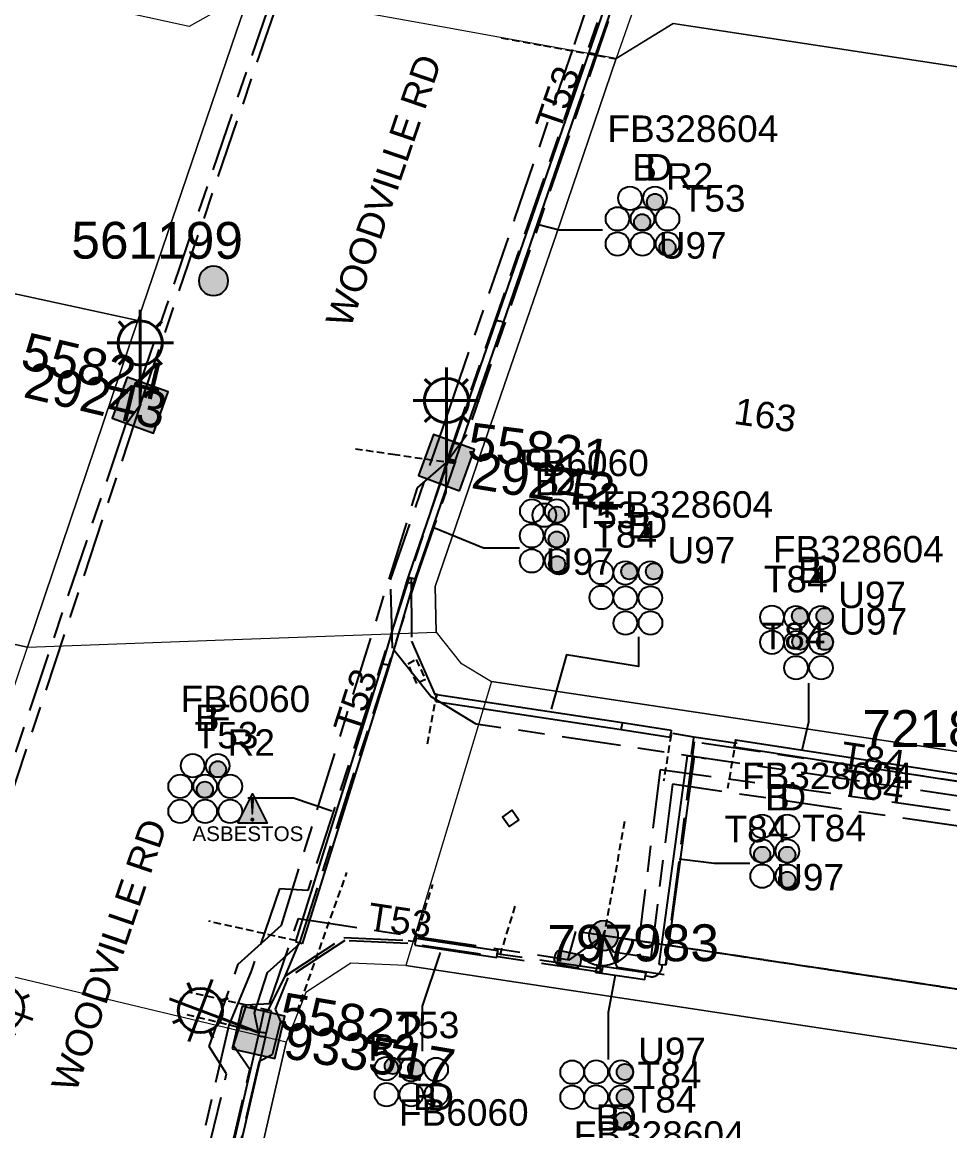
# Model space of a CAD drawing. Header units: metres. Extents: x 314484 to 315473, y 6253544 to 6254134.
# Drawn here: x 314874.9 to 314937.9, y 6253779.6 to 6253854.9 of the extents above; entities that cross this region are included whole.
import ezdxf
from ezdxf.enums import TextEntityAlignment as Align

# ---------------------------------------------------------------- set-up
doc = ezdxf.new("R2010")
doc.units = ezdxf.units.M
for name, pattern in [('Cable Exist OH', [1, 1, 0]), ('Cable Exist UG', [8.2, 4, -1.2, 1.8, -1.2]), ('DASHED', [0.75, 0.5, -0.25])]:
    doc.linetypes.add(name, pattern=pattern)
doc.layers.get('0').update_dxf_attribs({"color": 6})
doc.layers.add('Cadastre Land Parcels_SP_EXT', color=9, linetype='Continuous', lineweight=5)
doc.layers.add('Cadastre Roads_SP_EXT', color=9, linetype='Continuous', lineweight=5)
for name, color, linetype in [('Duct_SP_EXT', 7, 'Continuous'), ('Equip_HV_EXT', 7, 'Continuous'), ('Equip_LV_EXT', 7, 'Continuous'), ('Equip_SP_SL_EXT', 7, 'Continuous'), ('Mains_HV_EXT', 7, 'Continuous'), ('Mains_LV_EXT', 7, 'Continuous'), ('Mains_SL_EXT', 7, 'Continuous'), ('Services_SP_EXT', 7, 'Continuous'), ('SupportsOH_SP_TR_HV_LV_SL_EXT', 7, 'Continuous'), ('SupportsUG_SP_LV_SL_EXT', 7, 'Continuous'), ('Trench_SP_EXT', 7, 'Continuous')]:
    doc.layers.add(name, color=color, linetype=linetype)
doc.layers.add('UNKNOWN_FEATURES', color=1, linetype='DASHED', plot=False)
doc.styles.add('COLUMN_LABEL', font='arial.ttf')
doc.styles.add('iecARIAL', font='arial.ttf', dxfattribs={"height": 2})
doc.styles.add('iecNAME', font='times.ttf')
doc.styles.add('POLE_LABEL', font='arial.ttf')
doc.styles.get("Standard").update_dxf_attribs({"font": 'arial.ttf'})
doc.styles.add('SWITCH_LABEL', font='arial.ttf', dxfattribs={"height": 2.5})

# ---------------------------------------------------------------- blocks, each defined once
blk = doc.blocks.new('COLUMN_EXT')
blk.add_hatch(color=256).paths.add_polyline_path([(-1.485, 1.485), (-1.485, -1.485), (1.485, -1.485), (1.485, 1.485)])
blk.add_lwpolyline([(-1.485, -1.485), (1.485, -1.485), (1.485, 1.485), (-1.485, 1.485)], close=True)
for tag, height, style, flags, p in [('ASSET_NUM', 2.5, 'COLUMN_LABEL', 8, (2, 2)), ('STRUCTURE_PLANT_NUMBER', 0.2, 'POLE_LABEL', 9, (1.813, 0.031)), ('STREET_CODE', 0.2, 'COLUMN_LABEL', 9, (1.813, -0.2))]:
    blk.add_attdef(tag, text='', height=height, dxfattribs=dict(style=style, flags=flags)).set_placement(p, align=Align.MIDDLE_LEFT)
at = {"flags": 9}
for tag, p in [('OWNED_BY', (1.813, -0.6)), ('STATE', (1.813, -0.8)), ('COLUMN_TYPE', (1.813, -0.4)), ('STREETNAME', (1.813, -1.6)), ('USAGE', (1.813, -1)), ('LEGEND', (1.813, -1.2)), ('LOCATION', (1.813, -1.4)), ('SUBURB', (1.813, -1.8)), ('NOTES', (1.813, -2))]:
    blk.add_attdef(tag, text='', height=0.2, dxfattribs=at).set_placement(p, align=Align.MIDDLE_LEFT)
at = {"flags": 1}
blk.add_attdef('Z', (1.813, -2.351), '', height=0.2, dxfattribs=at)
blk = doc.blocks.new('DUCT_EXT')
blk.add_circle((0, 0.8), 0.8)
at = {"flags": 1}
blk.add_attdef('Z', (0, 0), '', height=0.2, dxfattribs=at)
at = {"flags": 9}
for tag, p in [('DUCT_CODE', (0, 0)), ('XSECT_TYPE', (0, -0.2)), ('STATE', (0, -0.6)), ('FB_REFERENCE', (0, -0.4)), ('NOTES', (0, -0.8))]:
    blk.add_attdef(tag, text='', height=0.2, dxfattribs=at).set_placement(p, align=Align.MIDDLE_LEFT)
blk = doc.blocks.new('SL_LANTERN_EXT')
at = {"lineweight": 40}
for p, q in [((0, 1.968), (0, 6.468)), ((-1.459, 5.676), (-1.061, 5.278)), ((1.458, 5.676), (1.06, 5.278)), ((-2.25, 4.218), (2.25, 4.218)), ((-1.459, 2.759), (-1.061, 3.157)), ((1.458, 2.759), (1.06, 3.157)), ((0, 0), (0, 2.721))]:
    blk.add_line(p, q, dxfattribs=at)
blk.add_circle((0, 4.218), 1.5, dxfattribs=at)
at = {"style": 'iecARIAL', "flags": 8}
blk.add_attdef('ASSET_NUM', (1.5, 1.5), '', height=2.5, dxfattribs=at)
for tag, p, height, flags in [('CONSTRUCTED_VOLTAGE', (0.981, -0.653), 0.2, 9), ('CONTROL_TYPE', (0.981, -0.853), 0.2, 9), ('LNUMBER', (2.181, -3.253), 2.5, 8), ('OPERATING_VOLTAGE', (0.981, -1.653), 0.2, 9), ('LANTERN_PURPOSE', (0.981, -1.053), 0.2, 9), ('LANTERN_TYPE', (0.981, -1.253), 0.2, 9), ('NO_PHASES', (0.981, -1.453), 0.2, 9), ('ORIENTATION', (0.981, -1.853), 0.2, 9), ('OWNED_BY', (0.981, -2.053), 0.2, 9), ('STATE', (0.981, -2.253), 0.2, 9), ('USAGE', (0.981, -2.453), 0.2, 9), ('CEXIST', (0.981, -2.653), 0.2, 9), ('CNEW', (0.981, -2.853), 0.2, 9), ('CNUMBER', (0.981, -3.053), 0.2, 9), ('CREMOVE', (0.981, -3.253), 0.2, 9), ('CREPLACE', (0.981, -3.453), 0.2, 9), ('LKINGHEIGHT', (0.981, -3.653), 0.2, 9), ('LBRACKET', (0.981, -3.853), 0.2, 9), ('LBRACKETVOCAB', (0.981, -4.053), 0.2, 9), ('LCATEGORY', (0.981, -4.253), 0.2, 9), ('LCHARGE1', (0.981, -4.453), 0.2, 9), ('LCHARGE1PERCENT', (0.981, -4.653), 0.2, 9), ('LCHARGE2', (0.981, -4.853), 0.2, 9), ('LCHARGE2PERCENT', (0.981, -5.053), 0.2, 9), ('LCHARGE3', (0.981, -5.253), 0.2, 9), ('LCHARGE3PERCENT', (0.981, -5.453), 0.2, 9), ('LEXIST', (0.981, -5.653), 0.2, 9), ('LLAMP', (0.981, -5.853), 0.2, 9), ('LLAMPVOCAB', (0.981, -6.053), 0.2, 9), ('LMAST', (0.981, -6.253), 0.2, 9), ('LMASTVOCAB', (0.981, -6.453), 0.2, 9), ('LNEW', (0.981, -6.653), 0.2, 9), ('LANTNUMBER', (0.981, -6.853), 0.2, 9), ('LOUTREACH', (0.981, -7.253), 0.2, 9), ('LOUTREACHVOCAB', (0.981, -7.453), 0.2, 9), ('LRATECODE', (0.981, -7.653), 0.2, 9), ('LREMOVE', (0.981, -7.853), 0.2, 9), ('LREPLACE', (0.981, -8.053), 0.2, 9), ('LTYPE', (0.981, -8.253), 0.2, 9), ('LTYPEVOCAB', (0.981, -8.453), 0.2, 9), ('LEGEND', (0.981, -8.653), 0.2, 9), ('LOCATION', (0.981, -8.853), 0.2, 9), ('NOTES', (0.981, -9.053), 0.2, 9), ('STREETNAME', (0.981, -9.253), 0.2, 9), ('SUBURB', (0.981, -9.453), 0.2, 1)]:
    blk.add_attdef(tag, p, '', height=height, dxfattribs=dict(flags=flags))
blk = doc.blocks.new('CCP_EXT')
at = {"flags": 9}
for tag, p in [('USAGE', (0, -1.2)), ('LEGEND', (0, -1.4)), ('LIFE_SUPPORT', (0, -1.6)), ('STATE', (0, -1.8)), ('NOTES', (0, -2))]:
    blk.add_attdef(tag, text='', height=0.2, dxfattribs=at).set_placement(p, align=Align.MIDDLE_LEFT)
blk.add_wipeout([(0, 0.566), (0.566, 0), (0, -0.566), (-0.566, 0)])
blk.add_lwpolyline([(-0.566, 0), (0, 0.566), (0.566, 0), (0, -0.566), (-0.566, 0)])
at = {"flags": 1}
blk.add_attdef('Z', (0, 0), '', height=0.2, dxfattribs=at)
at = {"flags": 9}
for tag, p in [('CCP_TYPE', (0, 0)), ('OPERATING_VOLTAGE', (0, -0.6)), ('ORIENTATION', (0, -0.8)), ('CONSTRUCTED_VOLTAGE', (0, -0.2)), ('NO_PHASES', (0, -0.4)), ('OWNED_BY', (0, -1))]:
    blk.add_attdef(tag, text='', height=0.2, dxfattribs=at).set_placement(p, align=Align.MIDDLE_LEFT)
blk = doc.blocks.new('POLE_EXT')
blk.add_hatch(color=256).paths.add_polyline_path([(-1, 0, 1), (1, 0, 1)])
blk.add_lwpolyline([(-1, 0, 1), (1, 0, 1)], format="xyb", close=True)
for tag, height, flags, p in [('pNumber', 2.5, 8, (-17.84, 2.067)), ('OWNED_BY', 0.2, 9, (1.355, -0.4)), ('SPECIAL_USE', 0.2, 9, (1.355, -0.8)), ('PARENT', 0.2, 9, (1.355, -0.6)), ('cLV', 0.2, 9, (1.355, -1.4)), ('STATE', 0.2, 9, (1.355, -1)), ('hDepth', 0.2, 9, (1.355, -1.6)), ('USAGE', 0.2, 9, (1.355, -1.2)), ('cHV', 0.2, 9, (1.355, -2)), ('hDia', 0.2, 9, (1.355, -1.8)), ('LBRACKET', 0.2, 9, (1.355, -2.2)), ('LExisting', 0.2, 9, (1.355, -2.4)), ('LANTNUMBER', 0.2, 9, (1.355, -2.6)), ('LOther', 0.2, 9, (1.355, -2.8)), ('LRemove', 0.2, 9, (1.355, -3)), ('cLinedev', 0.2, 9, (1.355, -3.4)), ('pExisting', 0.2, 9, (1.355, -3.8)), ('LEGEND', 0.2, 9, (1.355, -3.2)), ('LOCATION', 0.2, 9, (1.355, -3.6)), ('pFooting', 0.2, 9, (1.355, -4.4)), ('pNew', 0.2, 9, (1.355, -4.6)), ('PFNUMBER', 0.2, 9, (1.355, -4)), ('NEWPFNUMBER', 0.2, 9, (1.355, -4.2)), ('pRelocate', 0.2, 9, (1.355, -5)), ('pRemove', 0.2, 9, (1.355, -5.2)), ('cspan', 0.2, 9, (1.355, -6)), ('pReplace', 0.2, 9, (1.355, -5.4)), ('pStay', 0.2, 9, (1.355, -5.6)), ('pType', 0.2, 9, (1.355, -5.8)), ('STREETNAME', 0.2, 9, (1.355, -6.2)), ('SUBURB', 0.2, 9, (1.355, -6.4)), ('NOTES', 0.2, 9, (1.355, -6.6)), ('MAINTAINED_BY', 0.2, 9, (1.355, -6.814)), ('OPERATED_BY', 0.2, 9, (1.355, -7.014))]:
    blk.add_attdef(tag, text='', height=height, dxfattribs=dict(flags=flags)).set_placement(p, align=Align.MIDDLE_LEFT)
at = {"style": 'POLE_LABEL'}
for tag, height, flags, p in [('ASSET_NUM', 2.5, 8, (2, 2)), ('STRUCTURE_PLANT_NUMBER', 0.2, 9, (1.355, 0.028)), ('STREET_CODE', 0.2, 9, (1.355, -0.2))]:
    blk.add_attdef(tag, text='', height=height, dxfattribs=dict(at, flags=flags)).set_placement(p, align=Align.MIDDLE_LEFT)
at = {"flags": 1}
blk.add_attdef('Z', (1.355, -7.328), '', height=0.2, dxfattribs=at)
blk = doc.blocks.new('LV_STJ_EXT')
h = blk.add_hatch(color=256)
edge = h.paths.add_edge_path()
edge.add_ellipse((-0.586, 0.131), major_axis=(0.226, 0.226), ratio=1, start_angle=44.99996, end_angle=135)
edge.add_line((-0.906, 0.131), (-0.906, -0.131))
edge.add_ellipse((-0.586, -0.131), major_axis=(0.226, 0.226), ratio=1, start_angle=134.99996, end_angle=225)
edge.add_line((-0.586, -0.451), (0.586, -0.451))
edge.add_ellipse((0.586, -0.131), major_axis=(-0.226, 0.226), ratio=1, start_angle=134.99996, end_angle=225)
edge.add_line((0.906, -0.131), (0.906, 0.131))
edge.add_ellipse((0.586, 0.131), major_axis=(-0.226, 0.226), ratio=1, start_angle=224.99996, end_angle=315)
edge.add_line((0.586, 0.451), (-0.586, 0.451))
blk.add_lwpolyline([(-0.906, 0.131), (-0.906, -0.131, 0.414214), (-0.586, -0.451), (0.586, -0.451, 0.414214), (0.906, -0.131), (0.906, 0.131, 0.414214), (0.586, 0.451), (-0.586, 0.451, 0.414214)], format="xyb", close=True)
at = {"flags": 1}
blk.add_attdef('Z', (0, 0), '', height=0.2, dxfattribs=at)
at = {"flags": 9}
for tag, p in [('ORIENTATION', (0, 0)), ('USAGE', (0, -0.2)), ('LEGEND', (0, -0.4)), ('NOTES', (0, -0.6))]:
    blk.add_attdef(tag, text='', height=0.2, dxfattribs=at).set_placement(p, align=Align.MIDDLE_LEFT)
blk = doc.blocks.new('WARNING_FEATURE_EXT')
h = blk.add_hatch(color=2)
h.dxf.hatch_style = 1
h.paths.add_polyline_path([(0.001, 1.995), (-0.994, -0.001), (0.997, -0.001)])
at = {"color": 18, "true_color": 0x000000}
blk.add_lwpolyline([(-0.994, -0.001), (0.001, 1.995), (0.997, -0.001)], close=True, dxfattribs=at)
at = {"color": 18, "true_color": 0x000000, "insert": (0.001, 0.872), "char_height": 1.5, "attachment_point": 5, "line_spacing_factor": 1.5, "style": 'iecNAME'}
blk.add_mtext_dynamic_manual_height_columns('!', width=1.5, gutter_width=4, heights=[0], dxfattribs=at)
at = {"color": 2, "flags": 1}
for tag, p in [('STATE', (1.191, 2.008)), ('HAZMAT_ID', (1.191, 0.723))]:
    blk.add_attdef(tag, p, '', height=0.8, dxfattribs=at)
at = {"color": 2}
blk.add_attdef('WARNING_TYPE', text='', height=1, dxfattribs=at).set_placement((-4.067, -1.217), (4.875, -1.217), align=Align.ALIGNED)
at = {"color": 2, "flags": 1}
blk.add_attdef('WARNING_DESC', text='', height=0.8, dxfattribs=at).set_placement((1.191, -0.562), align=Align.MIDDLE_CENTER)
blk = doc.blocks.new('SWG_HOLEC_SU_EXT')
blk.add_line((1.8, -2), (5.8, -2))
for points in [[(1.8, -0.8, 1), (1.8, 0.8, 1)], [(5.8, -0.8, 1), (5.8, 0.8, 1)]]:
    blk.add_lwpolyline(points, format="xyb", close=True)
for points in [[(1, 0), (0, 0)], [(6.6, 0), (7.6, 0)]]:
    blk.add_lwpolyline(points)
at = {"style": 'SWITCH_LABEL', "flags": 8}
blk.add_attdef('ASSET_NUM', text='', height=2.5, rotation=179.95437, dxfattribs=at).set_placement((-2.4, 0), align=Align.MIDDLE_LEFT)
at = {"flags": 1}
blk.add_attdef('Z', (0, 0), '', height=0.2, dxfattribs=at)
at = {"flags": 9}
for tag, p in [('ACTUAL_STATUS', (0, -0.4)), ('CONSTRUCTED_VOLTAGE', (0, -0.6)), ('NO_PHASES', (0, -0.8)), ('OPERATING_VOLTAGE', (0, -1)), ('ORIENTATION', (0, -1.2)), ('OWNED_BY', (0, -1.4)), ('PARENT', (0, -1.6)), ('STATE', (0, -1.8)), ('SWITCH_TYPE', (0, -2)), ('USAGE', (0, -2.2)), ('STREETNAME', (0, -2.6)), ('SUBURB', (0, -2.8)), ('LOCATION', (0, -2.4)), ('NOTES', (0, -3))]:
    blk.add_attdef(tag, text='', height=0.2, dxfattribs=at).set_placement(p, align=Align.MIDDLE_LEFT)
at = {"style": 'SWITCH_LABEL', "flags": 9}
blk.add_attdef('STREET_CODE', text='', height=0.2, dxfattribs=at).set_placement((0, -0.2), align=Align.MIDDLE_LEFT)
blk = doc.blocks.new('CABLE_LARGE_EXT')
h = blk.add_hatch(color=256)
edge = h.paths.add_edge_path()
edge.add_arc((0, 0.55), 0.55, 0, 360)
blk.add_circle((0, 0.55), 0.55)
at = {"flags": 1}
blk.add_attdef('Z', (0, 0), '', height=0.2, dxfattribs=at)
at = {"flags": 9}
for tag, p in [('COND_CODE', (0, 0)), ('XSECT_SIZE', (0, -0.6)), ('STATE', (0, -0.4)), ('FB_REFERENCE', (0, -0.2)), ('NOTES', (0, -0.8))]:
    blk.add_attdef(tag, text='', height=0.2, dxfattribs=at).set_placement(p, align=Align.MIDDLE_LEFT)

msp = doc.modelspace()

# ---------------------------------------------------------------- linework, layer by layer
at = {"layer": 'Cadastre Land Parcels_SP_EXT', "linetype": 'Continuous'}
msp.add_lwpolyline([(314821.468, 6253847.936), (314882.73, 6253834.62), (314889.415, 6253854.211), (314890.333, 6253856.927), (314886.226, 6253854.585), (314832.46, 6253866.323), (314747.022, 6253885.007)], dxfattribs=at)
for points in [[(314951.027, 6253819.302), (314953.4, 6253834.186), (314955.792, 6253849.203), (314919.072, 6253854.786), (314915.217, 6253852.41), (314911.153, 6253840.507), (314906.046, 6253825.693), (314902.911, 6253816.561), (314902.99, 6253813.462), (314904.638, 6253811.381), (314906.749, 6253810.108), (314948.586, 6253803.819), (314951.027, 6253819.302)], [(314882.73, 6253834.62), (314821.468, 6253847.936), (314816.496, 6253825.11), (314875.244, 6253812.453), (314882.73, 6253834.62)], [(314875.244, 6253812.453), (314816.496, 6253825.11), (314811.456, 6253802.13), (314867.63, 6253790.007), (314868.157, 6253791.519), (314875.244, 6253812.453)], [(314900.923, 6253790.837), (314897.202, 6253791.004), (314894.149, 6253789.011), (314892.815, 6253785.623), (314892.813, 6253785.616), (314889.821, 6253772.689), (314886.212, 6253757.108), (314959.59, 6253746.131), (314961.719, 6253761.98), (314964.291, 6253781.256), (314900.923, 6253790.837)]]:
    msp.add_lwpolyline(points, close=True, dxfattribs=at)
at = {"layer": 'Cadastre Roads_SP_EXT', "linetype": 'Continuous'}
msp.add_lwpolyline([(315062.67, 6253853.481), (315050.246, 6253855.357), (315047.632, 6253855.753), (315032.697, 6253858.009), (315017.937, 6253860.24), (315001.462, 6253862.73), (314984.7, 6253865.262), (314971.231, 6253867.307), (314971.231, 6253867.307), (314922.941, 6253874.587), (314918.979, 6253863.21), (314915.217, 6253852.41), (314919.072, 6253854.786), (314955.792, 6253849.203), (314969.31, 6253847.16), (314982.86, 6253845.118), (314998.115, 6253842.828), (315013.04, 6253840.581), (315028.096, 6253838.34), (315043.17, 6253836.075), (315050.645, 6253834.934), (315058.25, 6253833.773), (315072.987, 6253831.578)], dxfattribs=at)
for points in [[(314889.206, 6253812.961), (314902.99, 6253813.462), (314902.911, 6253816.561), (314906.046, 6253825.693), (314911.153, 6253840.507), (314915.217, 6253852.41), (314903.477, 6253854.541), (314890.333, 6253856.927), (314889.415, 6253854.211), (314882.73, 6253834.62), (314875.244, 6253812.453), (314889.206, 6253812.961)], [(314875.015, 6253771.901), (314889.821, 6253772.689), (314892.813, 6253785.616), (314892.815, 6253785.623), (314880.697, 6253788.521), (314868.157, 6253791.519), (314867.63, 6253790.007), (314861.254, 6253771.168), (314875.015, 6253771.901)]]:
    msp.add_lwpolyline(points, close=True, dxfattribs=at)
at = {"layer": 'Duct_SP_EXT'}
for p, q in [((314913.382, 6253852.836), (314918.235, 6253866.866)), ((314913.836, 6253852.679), (314918.689, 6253866.709)), ((314907.095, 6253834.661), (314913.382, 6253852.836)), ((314907.549, 6253834.504), (314913.836, 6253852.679)), ((314913.382, 6253852.836), (314913.609, 6253852.758)), ((314913.382, 6253852.836), (314913.609, 6253852.758)), ((314913.836, 6253852.679), (314913.609, 6253852.758)), ((314913.836, 6253852.679), (314913.609, 6253852.758)), ((314904.212, 6253826.324), (314907.095, 6253834.661)), ((314904.665, 6253826.168), (314907.549, 6253834.504)), ((314907.095, 6253834.661), (314907.322, 6253834.582)), ((314907.549, 6253834.504), (314907.322, 6253834.582)), ((314903.812, 6253825.159), (314904.212, 6253826.324)), ((314904.212, 6253826.324), (314904.439, 6253826.246)), ((314904.665, 6253826.168), (314904.439, 6253826.246)), ((314904.266, 6253825.004), (314904.665, 6253826.168)), ((314903.844, 6253825.253), (314901.084, 6253817.215)), ((314904.298, 6253825.098), (314901.538, 6253817.059)), ((314903.812, 6253825.159), (314904.039, 6253825.081)), ((314903.844, 6253825.253), (314904.071, 6253825.176)), ((314904.266, 6253825.004), (314904.039, 6253825.081)), ((314904.298, 6253825.098), (314904.071, 6253825.176)), ((314901.084, 6253817.215), (314900.975, 6253816.896)), ((314901.084, 6253817.215), (314901.311, 6253817.137)), ((314901.084, 6253817.215), (314901.311, 6253817.137)), ((314900.975, 6253816.896), (314899.339, 6253811.349)), ((314901.432, 6253816.751), (314899.798, 6253811.209)), ((314900.975, 6253816.896), (314901.204, 6253816.824)), ((314901.432, 6253816.751), (314901.204, 6253816.824)), ((314901.538, 6253817.059), (314901.311, 6253817.137)), ((314901.538, 6253817.059), (314901.311, 6253817.137)), ((314901.538, 6253817.059), (314901.432, 6253816.751)), ((314899.339, 6253811.349), (314893.437, 6253792.459)), ((314899.798, 6253811.209), (314893.895, 6253792.316)), ((314899.339, 6253811.349), (314899.568, 6253811.279)), ((314899.798, 6253811.209), (314899.568, 6253811.279)), ((314902.963, 6253808.764), (314902.999, 6253809.001)), ((314903.035, 6253809.238), (314902.999, 6253809.001)), ((314903.035, 6253809.238), (314915.624, 6253807.327)), ((314902.963, 6253808.764), (314915.552, 6253806.853)), ((314915.552, 6253806.853), (314915.588, 6253807.09)), ((314915.552, 6253806.853), (314918.878, 6253806.348)), ((314915.624, 6253807.327), (314915.588, 6253807.09)), ((314915.624, 6253807.327), (314918.95, 6253806.822)), ((314918.95, 6253806.822), (314918.914, 6253806.585)), ((314918.878, 6253806.348), (314918.914, 6253806.585)), ((314923.232, 6253805.687), (314923.269, 6253805.924)), ((314923.306, 6253806.161), (314923.269, 6253805.924)), ((314923.306, 6253806.161), (314942.124, 6253803.254)), ((314923.232, 6253805.687), (314942.051, 6253802.779)), ((314920.03, 6253805.081), (314918.1, 6253790.917)), ((314920.506, 6253805.017), (314918.575, 6253790.852)), ((314920.03, 6253805.081), (314920.268, 6253805.049)), ((314920.506, 6253805.017), (314920.268, 6253805.049)), ((314893.437, 6253792.459), (314893.666, 6253792.387)), ((314893.895, 6253792.316), (314893.666, 6253792.387)), ((314901.56, 6253792.217), (314901.596, 6253792.454)), ((314901.632, 6253792.692), (314901.596, 6253792.454)), ((314901.632, 6253792.692), (314907.17, 6253791.855)), ((314901.56, 6253792.217), (314907.098, 6253791.38)), ((314907.098, 6253791.38), (314907.134, 6253791.617)), ((314907.17, 6253791.855), (314907.134, 6253791.617)), ((314913.908, 6253790.817), (314913.873, 6253790.579)), ((314914.29, 6253790.761), (314913.908, 6253790.817)), ((314918.1, 6253790.917), (314918.338, 6253790.885)), ((314918.575, 6253790.852), (314918.338, 6253790.885)), ((314913.838, 6253790.342), (314913.873, 6253790.579)), ((314914.221, 6253790.286), (314913.838, 6253790.342)), ((314914.221, 6253790.286), (314914.255, 6253790.524)), ((314917.146, 6253789.861), (314914.221, 6253790.286)), ((314914.29, 6253790.761), (314914.255, 6253790.524)), ((314917.215, 6253790.336), (314914.29, 6253790.761)), ((314917.146, 6253789.861), (314917.181, 6253790.098)), ((314917.215, 6253790.336), (314917.181, 6253790.098)), ((314890.989, 6253786.337), (314891.342, 6253787.863)), ((314891.342, 6253787.863), (314891.576, 6253787.809)), ((314891.81, 6253787.755), (314891.576, 6253787.809)), ((314891.457, 6253786.229), (314891.81, 6253787.755)), ((314890.925, 6253786.061), (314890.989, 6253786.337)), ((314890.989, 6253786.337), (314891.223, 6253786.283)), ((314890.989, 6253786.337), (314891.223, 6253786.283)), ((314887.931, 6253773.127), (314890.925, 6253786.061)), ((314888.399, 6253773.018), (314891.393, 6253785.952)), ((314890.925, 6253786.061), (314891.159, 6253786.006)), ((314891.393, 6253785.952), (314891.159, 6253786.006)), ((314891.457, 6253786.229), (314891.223, 6253786.283)), ((314891.457, 6253786.229), (314891.223, 6253786.283)), ((314891.393, 6253785.952), (314891.457, 6253786.229))]:
    msp.add_line(p, q, dxfattribs=at)
for points in [[(314914.279, 6253840.771), (314911.347, 6253840.774), (314910.03, 6253841.092)], [(314908.637, 6253819.173), (314906.21, 6253819.173), (314902.836, 6253820.55)], [(314916.724, 6253813.148), (314916.724, 6253811.131), (314911.827, 6253811.939), (314910.788, 6253808.229)], [(314928.26, 6253810.014), (314928.26, 6253807.352), (314927.813, 6253805.429)], [(314890.214, 6253802.222), (314893.297, 6253802.222), (314895.898, 6253801.334)], [(314924.286, 6253797.767), (314921.86, 6253797.767), (314919.487, 6253798.054)], [(314902.051, 6253785.017), (314902.051, 6253788.072), (314903.291, 6253791.724)], [(314914.683, 6253784.459), (314914.683, 6253787.668), (314915.153, 6253790.2)]]:
    msp.add_lwpolyline(points, dxfattribs=at)
at = {"layer": 'Mains_HV_EXT', "linetype": 'Cable Exist UG'}
for points in [[(314940.716, 6253802.001), (314939.826, 6253802.134), (314939.826, 6253802.134), (314905.712, 6253807.23), (314902.623, 6253809.093), (314900.016, 6253812.385), (314899.898, 6253817.024), (314903.209, 6253826.667), (314903.912, 6253828.708), (314903.912, 6253828.708), (314908.314, 6253841.476), (314908.314, 6253841.476), (314912.378, 6253853.379), (314919.696, 6253875.206)], [(314945.169, 6253807.2), (314946.072, 6253805.669), (314946.592, 6253799.195), (314946.592, 6253799.195), (314943.778, 6253799.508), (314943.778, 6253799.508), (314938.615, 6253800.262), (314919.029, 6253803.14), (314917.554, 6253791.357), (314917.554, 6253791.357), (314916.632, 6253791.496), (314916.632, 6253791.496), (314915.016, 6253791.74), (314914.353, 6253792.861)]]:
    msp.add_lwpolyline(points, dxfattribs=at)
at = {"layer": 'Mains_HV_EXT', "linetype": 'Cable Exist OH'}
msp.add_lwpolyline([(314954.627, 6253786.772), (314914.353, 6253792.861)], dxfattribs=at)
at = {"layer": 'Mains_HV_EXT', "linetype": 'Continuous'}
msp.add_lwpolyline([(314915.948, 6253791.637, 0.141295), (314916.303, 6253792.566)], format="xyb", dxfattribs=at)
at = {"layer": 'Mains_LV_EXT', "linetype": 'Cable Exist UG'}
for points in [[(314882.9, 6253828.884), (314892.306, 6253856.442), (314888.247, 6253864.808), (314892.941, 6253878.628)], [(314903.684, 6253824.979), (314919.435, 6253870.849), (314923.455, 6253870.203), (314924.312, 6253872.431)], [(314882.9, 6253828.884), (314870.374, 6253791.1), (314871.134, 6253790.011), (314870.427, 6253787.824), (314869.095, 6253787.24), (314863.493, 6253770.342), (314860.416, 6253753.014)], [(314903.684, 6253824.979), (314894.277, 6253795.923), (314892.356, 6253796.045), (314890.432, 6253790.456), (314888.921, 6253786.791), (314883.103, 6253761.779)], [(314945.169, 6253807.2), (314946.012, 6253800.232), (314946.012, 6253800.232), (314918.19, 6253804.13), (314918.19, 6253804.13), (314916.745, 6253792.499), (314916.745, 6253792.499), (314912.438, 6253793.15), (314911.921, 6253791.263)], [(314945.169, 6253807.201), (314943.181, 6253802.609), (314941.199, 6253802.907), (314941.199, 6253802.907), (314920.492, 6253806.02), (314918.473, 6253790.206), (314918.473, 6253790.206), (314915.308, 6253790.699), (314914.326, 6253792.879)], [(314885.21, 6253761.871), (314890.341, 6253783.768), (314889.241, 6253785.371), (314890.112, 6253788.166), (314891.669, 6253788.257), (314893.649, 6253794.025), (314912.04, 6253791.222), (314914.353, 6253792.861)]]:
    msp.add_lwpolyline(points, dxfattribs=at)
at = {"layer": 'Mains_LV_EXT', "linetype": 'Cable Exist OH'}
msp.add_lwpolyline([(314914.326, 6253792.879), (314954.627, 6253786.772)], dxfattribs=at)
at = {"layer": 'Mains_LV_EXT', "linetype": 'Continuous'}
for points in [[(314915.102, 6253791.011, 0.293142), (314916.412, 6253792.614)], [(314912.61, 6253791.721, 0.362744), (314915.102, 6253791.011)]]:
    msp.add_lwpolyline(points, format="xyb", dxfattribs=at)
at = {"layer": 'Mains_SL_EXT', "linetype": 'Cable Exist UG'}
for points in [[(314892.941, 6253878.628), (314891.931, 6253877.198), (314887.708, 6253864.774), (314891.766, 6253856.409), (314882.966, 6253830.626), (314882.9, 6253828.884)], [(314924.279, 6253872.101), (314923.325, 6253870.546), (314920.167, 6253871.041), (314919.967, 6253870.468), (314905.063, 6253826.871), (314903.684, 6253824.979)], [(314882.9, 6253828.884), (314881.873, 6253827.498), (314869.784, 6253791.49), (314869.524, 6253789.374)], [(314884.403, 6253758.174), (314883.636, 6253762.054), (314888.764, 6253783.481), (314887.58, 6253785.343), (314889.557, 6253790.929), (314892.482, 6253793.584), (314901.73, 6253823.271), (314903.684, 6253824.979)], [(314890.928, 6253786.295), (314890.661, 6253787.616), (314891.532, 6253790.364), (314893.718, 6253792.296), (314901.702, 6253817.3), (314903.671, 6253822.981), (314903.684, 6253824.979)], [(314914.353, 6253792.861), (314914.098, 6253790.393), (314914.098, 6253790.393), (314901.069, 6253792.332), (314896.787, 6253792.524), (314892.929, 6253790.006), (314892.052, 6253787.864), (314892.423, 6253787.035), (314891.863, 6253784.763), (314890.975, 6253784.325), (314888.36, 6253773.028), (314885.371, 6253760.127), (314884.403, 6253758.174)]]:
    msp.add_lwpolyline(points, dxfattribs=at)
at = {"layer": 'Mains_SL_EXT', "linetype": 'Cable Exist OH'}
msp.add_lwpolyline([(314973.071, 6253784.139), (314954.627, 6253786.772), (314914.353, 6253792.861)], dxfattribs=at)
at = {"layer": 'Trench_SP_EXT', "linetype": 'Cable Exist UG'}
for points in [[(314901.301, 6253817.128), (314901.305, 6253812.851), (314902.999, 6253809.001)], [(314920.479, 6253806.347), (314919.045, 6253806.596)], [(314923.417, 6253805.901), (314920.479, 6253806.347), (314920.45, 6253806.296), (314920.288, 6253805.153)], [(314914.369, 6253793.133), (314913.976, 6253790.61)], [(314891.576, 6253787.809), (314892.766, 6253790.138), (314896.731, 6253792.727), (314901.089, 6253792.531), (314901.57, 6253792.458)], [(314892.694, 6253790.008), (314893.678, 6253792.376)], [(314913.976, 6253790.61), (314907.064, 6253791.628)]]:
    msp.add_lwpolyline(points, dxfattribs=at)
msp.add_lwpolyline([(314918.338, 6253790.885, -0.44042), (314917.541, 6253790.057), (314917.541, 6253790.057), (314917.13, 6253790.126)], format="xyb", dxfattribs=at)
at = {"layer": 'UNKNOWN_FEATURES'}
for points in [[(314915.226, 6253852.374), (314910.139, 6253853.309), (314907.244, 6253853.84)], [(314904.256, 6253824.915), (314900.207, 6253825.504), (314897.516, 6253825.895)], [(314901.634, 6253811.617), (314902.263, 6253810.265), (314901.672, 6253809.972), (314901.078, 6253811.32), (314901.634, 6253811.623)], [(314903.019, 6253809.301), (314902.34, 6253805.622)], [(314918.931, 6253806.505), (314918.426, 6253803.36)], [(314923.334, 6253806.188), (314922.772, 6253802.847)], [(314920.267, 6253805.042), (314921.297, 6253804.895)], [(314915.775, 6253800.605), (314914.398, 6253792.95)], [(314893.549, 6253787.686), (314896.926, 6253797.152)], [(314901.545, 6253792.457), (314902.753, 6253796.329)], [(314907.327, 6253791.526), (314908.39, 6253794.959)], [(314893.514, 6253792.511), (314887.561, 6253793.837)], [(314891.575, 6253787.803), (314886.262, 6253789.008)], [(314890.928, 6253786.295), (314885.938, 6253787.528)]]:
    msp.add_lwpolyline(points, dxfattribs=at)

# ---------------------------------------------------------------- block references
at = {"layer": 'Duct_SP_EXT'}
for name, p in [('DUCT_EXT', (314916.146, 6253842.13)), ('DUCT_EXT', (314917.846, 6253842.13)), ('CABLE_LARGE_EXT', (314917.846, 6253842.13)), ('DUCT_EXT', (314915.295, 6253840.73)), ('DUCT_EXT', (314916.995, 6253840.73)), ('DUCT_EXT', (314918.695, 6253840.73)), ('CABLE_LARGE_EXT', (314916.969, 6253840.753)), ('DUCT_EXT', (314915.295, 6253839.03)), ('DUCT_EXT', (314916.995, 6253839.03)), ('DUCT_EXT', (314918.695, 6253839.03)), ('CABLE_LARGE_EXT', (314918.696, 6253839.03)), ('DUCT_EXT', (314909.481, 6253820.89)), ('DUCT_EXT', (314911.181, 6253820.89)), ('DUCT_EXT', (314910.327, 6253820.613)), ('CABLE_LARGE_EXT', (314911.181, 6253820.89)), ('DUCT_EXT', (314909.473, 6253819.209)), ('DUCT_EXT', (314911.173, 6253819.209)), ('CABLE_LARGE_EXT', (314911.173, 6253819.209)), ('DUCT_EXT', (314909.473, 6253817.509)), ('DUCT_EXT', (314911.173, 6253817.509)), ('CABLE_LARGE_EXT', (314911.195, 6253817.535)), ('CABLE_LARGE_EXT', (314916.102, 6253817.044)), ('CABLE_LARGE_EXT', (314917.772, 6253817.044)), ('CABLE_LARGE_EXT', (314927.686, 6253814.007)), ('CABLE_LARGE_EXT', (314929.356, 6253814.007)), ('CABLE_LARGE_EXT', (314927.712, 6253812.27)), ('CABLE_LARGE_EXT', (314929.382, 6253812.258)), ('DUCT_EXT', (314886.459, 6253803.6)), ('DUCT_EXT', (314888.159, 6253803.6)), ('CABLE_LARGE_EXT', (314888.171, 6253803.613)), ('DUCT_EXT', (314885.609, 6253802.2)), ('DUCT_EXT', (314887.309, 6253802.2)), ('DUCT_EXT', (314889.009, 6253802.2)), ('CABLE_LARGE_EXT', (314887.283, 6253802.222)), ('DUCT_EXT', (314885.609, 6253800.5)), ('DUCT_EXT', (314887.309, 6253800.5)), ('DUCT_EXT', (314889.009, 6253800.5)), ('DUCT_EXT', (314925.12, 6253799.485)), ('DUCT_EXT', (314926.82, 6253799.485)), ('DUCT_EXT', (314925.122, 6253797.803)), ('DUCT_EXT', (314926.822, 6253797.803)), ('CABLE_LARGE_EXT', (314925.122, 6253797.803)), ('CABLE_LARGE_EXT', (314926.822, 6253797.803)), ('DUCT_EXT', (314925.122, 6253796.103)), ('DUCT_EXT', (314926.822, 6253796.103)), ('CABLE_LARGE_EXT', (314926.822, 6253796.103)), ('CABLE_LARGE_EXT', (314900.047, 6253783.466)), ('CABLE_LARGE_EXT', (314901.627, 6253783.292)), ('CABLE_LARGE_EXT', (314915.697, 6253779.767))]:
    msp.add_blockref(name, p, dxfattribs=at)
for name, p, rotation in [('DUCT_EXT', (314914.996, 6253817.522), 90.14301200326572), ('DUCT_EXT', (314916.629, 6253817.488), 90.14301200326572), ('DUCT_EXT', (314918.329, 6253817.493), 90.14301200326572), ('DUCT_EXT', (314915, 6253815.822), 90.14301200326572), ('DUCT_EXT', (314916.633, 6253815.788), 90.14301200326572), ('DUCT_EXT', (314918.333, 6253815.793), 90.14301200326572), ('DUCT_EXT', (314926.58, 6253814.485), 90.14301200326572), ('DUCT_EXT', (314928.212, 6253814.451), 90.14301200326572), ('DUCT_EXT', (314929.912, 6253814.455), 90.14301200326572), ('DUCT_EXT', (314916.637, 6253814.088), 90.14301200326572), ('DUCT_EXT', (314918.337, 6253814.093), 90.14301200326572), ('DUCT_EXT', (314926.584, 6253812.785), 90.14301200326572), ('DUCT_EXT', (314928.216, 6253812.751), 90.14301200326572), ('DUCT_EXT', (314929.916, 6253812.755), 90.14301200326572), ('DUCT_EXT', (314928.221, 6253811.051), 90.14301200326572), ('DUCT_EXT', (314929.921, 6253811.055), 90.14301200326572), ('DUCT_EXT', (314900.404, 6253783.837), 90.27414039421171), ('DUCT_EXT', (314902.09, 6253783.767), 90.27414039421171), ('DUCT_EXT', (314903.79, 6253783.775), 90.27414039421171), ('DUCT_EXT', (314913.019, 6253783.59), 90), ('DUCT_EXT', (314914.653, 6253783.601), 90), ('DUCT_EXT', (314916.353, 6253783.601), 90), ('CABLE_LARGE_EXT', (314916.353, 6253783.601), 90), ('DUCT_EXT', (314900.418, 6253782.066), 90.27414039421171), ('DUCT_EXT', (314902.098, 6253782.067), 90.27414039421171), ('DUCT_EXT', (314903.798, 6253782.075), 90.27414039421171), ('DUCT_EXT', (314913.019, 6253781.89), 90), ('DUCT_EXT', (314914.653, 6253781.901), 90), ('DUCT_EXT', (314916.353, 6253781.901), 90), ('CABLE_LARGE_EXT', (314916.353, 6253781.901), 90)]:
    msp.add_blockref(name, p, dxfattribs=dict(at, rotation=rotation))
ref = msp.add_blockref('WARNING_FEATURE_EXT', (314890.509, 6253800.5), dxfattribs=at)
ref.add_attrib('WARNING_TYPE', 'ASBESTOS', (314886.443, 6253799.283), dxfattribs={"layer": '0', "color": 2, "height": 1})
at = {"layer": 'Equip_HV_EXT'}
ref = msp.add_blockref('SWG_HOLEC_SU_EXT', (314944.021, 6253805.672), dxfattribs=dict(at, rotation=55.69746229430395))
ref.add_attrib('ASSET_NUM', '72189', dxfattribs={"layer": '0', "height": 2.5, "style": 'SWITCH_LABEL'}).set_placement((314941.622, 6253806.922), align=Align.MIDDLE_RIGHT)
at = {"layer": 'Equip_LV_EXT', "rotation": 348.253562032441}
msp.add_blockref('LV_STJ_EXT', (314911.921, 6253791.264), dxfattribs=at)
at = {"layer": 'Equip_SP_SL_EXT'}
ref = msp.add_blockref('SL_LANTERN_EXT', (314882.9, 6253828.884), dxfattribs=at)
ref.add_attrib('ASSET_NUM', '55824', dxfattribs={"layer": '0', "height": 2.5, "rotation": 346.61722, "style": 'iecARIAL'}).set_placement((314884.4, 6253830.384), align=Align.MIDDLE_RIGHT)
ref = msp.add_blockref('SL_LANTERN_EXT', (314903.684, 6253824.979), dxfattribs=at)
ref.add_attrib('ASSET_NUM', '55821', dxfattribs={"layer": '0', "height": 2.5, "rotation": 352.66559, "style": 'iecARIAL'}).set_placement((314905.184, 6253826.479), align=Align.MIDDLE_LEFT)
ref = msp.add_blockref('SL_LANTERN_EXT', (314869.524, 6253789.374), dxfattribs=dict(at, rotation=250.1445010138185))
ref.add_attrib('ASSET_NUM', '55825', dxfattribs={"layer": '0', "height": 2.5, "rotation": 346.70225, "style": 'iecARIAL'}).set_placement((314871.024, 6253790.874), align=Align.MIDDLE_RIGHT)
ref = msp.add_blockref('SL_LANTERN_EXT', (314890.928, 6253786.295), dxfattribs=dict(at, rotation=69.3278932108296))
ref.add_attrib('ASSET_NUM', '55822', dxfattribs={"layer": '0', "height": 2.5, "rotation": 350.40935, "style": 'iecARIAL'}).set_placement((314892.428, 6253787.795), align=Align.MIDDLE_LEFT)
at = {"layer": 'Services_SP_EXT', "rotation": 170.261260991203}
msp.add_blockref('CCP_EXT', (314908.045, 6253800.822), dxfattribs=at)
at = {"layer": 'SupportsOH_SP_TR_HV_LV_SL_EXT'}
ref = msp.add_blockref('POLE_EXT', (314887.87, 6253837.318), dxfattribs=at)
ref.add_attrib('ASSET_NUM', '561199', dxfattribs={"layer": '0', "height": 2.5, "rotation": 359.92663, "style": 'POLE_LABEL'}).set_placement((314889.87, 6253838.068), align=Align.BOTTOM_RIGHT)
ref = msp.add_blockref('POLE_EXT', (314914.353, 6253792.861), dxfattribs=at)
ref.add_attrib('ASSET_NUM', '797983', dxfattribs={"layer": '0', "height": 2.5, "rotation": 0.23564, "style": 'POLE_LABEL'}).set_placement((314916.353, 6253793.611), align=Align.TOP_CENTER)
at = {"layer": 'SupportsUG_SP_LV_SL_EXT'}
ref = msp.add_blockref('COLUMN_EXT', (314882.9, 6253828.884), dxfattribs=dict(at, rotation=250.1806155440482))
ref.add_attrib('ASSET_NUM', '29243', dxfattribs={"layer": '0', "height": 2.5, "rotation": 346.61722, "style": 'COLUMN_LABEL'}).set_placement((314884.9, 6253829.634), align=Align.TOP_RIGHT)
ref = msp.add_blockref('COLUMN_EXT', (314903.684, 6253824.979), dxfattribs=dict(at, rotation=69.91312867299919))
ref.add_attrib('ASSET_NUM', '29242', dxfattribs={"layer": '0', "height": 2.5, "rotation": 350.79611, "style": 'COLUMN_LABEL'}).set_placement((314905.684, 6253825.729), align=Align.TOP_LEFT)
ref = msp.add_blockref('COLUMN_EXT', (314890.928, 6253786.295), dxfattribs=dict(at, rotation=346.8574829039722))
ref.add_attrib('ASSET_NUM', '933517', dxfattribs={"layer": '0', "height": 2.5, "rotation": 350.40935, "style": 'COLUMN_LABEL'}).set_placement((314892.928, 6253787.045), align=Align.TOP_LEFT)

# ---------------------------------------------------------------- texts
at = {"layer": 'Cadastre Land Parcels_SP_EXT'}
msp.add_text('163', height=1.8, rotation=351.91347, dxfattribs=at).set_placement((314923.132, 6253827.618))
at = {"layer": 'Cadastre Roads_SP_EXT'}
for rotation, p in [(71.14352, (314897.157, 6253834.031)), (71.13939, (314878.525, 6253782.13))]:
    msp.add_text('WOODVILLE RD', height=1.8, rotation=rotation, dxfattribs=at).set_placement(p)
at = {"layer": 'Duct_SP_EXT'}
for s, p in [('FB328604', (314914.613, 6253846.751)), ('B', (314916.296, 6253844.13)), ('D', (314917.195, 6253844.13)), ('R2', (314918.585, 6253843.511)), ('T53', (314919.655, 6253842.024)), ('U97', (314918.095, 6253838.83)), ('FB6060', (314908.616, 6253824.061)), ('B', (314909.664, 6253822.766)), ('D', (314910.642, 6253822.766)), ('R2', (314912.239, 6253821.789)), ('FB328604', (314914.263, 6253821.237)), ('T53', (314912.317, 6253820.536)), ('T84', (314913.649, 6253819.21)), ('B', (314915.963, 6253819.837)), ('D', (314916.863, 6253819.837)), ('U97', (314918.686, 6253818.14)), ('FB328604', (314925.847, 6253818.2)), ('U97', (314910.439, 6253817.361)), ('T84', (314925.233, 6253816.172)), ('B', (314927.547, 6253816.8)), ('D', (314928.447, 6253816.8)), ('U97', (314930.269, 6253815.102)), ('U97', (314930.347, 6253813.302)), ('T84', (314925.08, 6253812.307)), ('FB6060', (314885.633, 6253808.041)), ('B', (314886.605, 6253806.752)), ('F', (314887.505, 6253806.752)), ('T53', (314886.59, 6253805.577)), ('R2', (314888.829, 6253805.073)), ('FB328604', (314923.744, 6253802.812)), ('B', (314925.313, 6253801.36)), ('D', (314926.291, 6253801.36)), ('T84', (314922.558, 6253799.206)), ('T84', (314927.832, 6253799.269)), ('U97', (314926.066, 6253795.929)), ('T53', (314900.228, 6253785.898)), ('R2', (314898.372, 6253784.375)), ('U97', (314916.693, 6253784.145)), ('T84', (314916.667, 6253782.501)), ('B', (314901.403, 6253781.018)), ('D', (314902.382, 6253781.018)), ('T84', (314916.329, 6253780.85)), ('FB6060', (314900.46, 6253779.958)), ('B', (314913.816, 6253779.617)), ('D', (314914.794, 6253779.617)), ('FB328604', (314912.325, 6253778.459))]:
    msp.add_text(s, height=1.8, dxfattribs=at).set_placement(p)
at = {"layer": 'Mains_LV_EXT'}
for s, rotation, p in [('T53', 71.0486, (314911.379, 6253847.388)), ('T53', 72.06179, (314897.692, 6253806.47)), ('T84', 351.39066, (314930.369, 6253804.275)), ('T84', 352.02392, (314930.336, 6253802.428)), ('T53', 351.45309, (314898.254, 6253793.333))]:
    msp.add_text(s, height=1.8, rotation=rotation, dxfattribs=at).set_placement(p)

# ---------------------------------------------------------------- next in the draw order: linework, layer by layer
at = {"layer": 'Cadastre Roads_SP_EXT', "linetype": 'Continuous'}
msp.add_lwpolyline([(315065.901, 6253786.117), (315051.55, 6253788.337), (315051.044, 6253788.415), (315036.113, 6253790.693), (315021.19, 6253792.903), (315005.933, 6253795.153), (314990.866, 6253797.462), (314975.799, 6253799.748), (314962.135, 6253801.782), (314948.586, 6253803.819), (314948.586, 6253803.819), (314906.749, 6253810.108), (314903.776, 6253800.274), (314900.923, 6253790.837), (314964.291, 6253781.256), (314979.277, 6253779.012), (314985.241, 6253778.111), (314994.601, 6253776.696), (315009.493, 6253774.43), (315024.276, 6253772.19), (315039.809, 6253769.862), (315051.945, 6253768.021), (315054.761, 6253767.594), (315069.612, 6253765.361)], dxfattribs=at)

doc.saveas('drawing.dxf')
